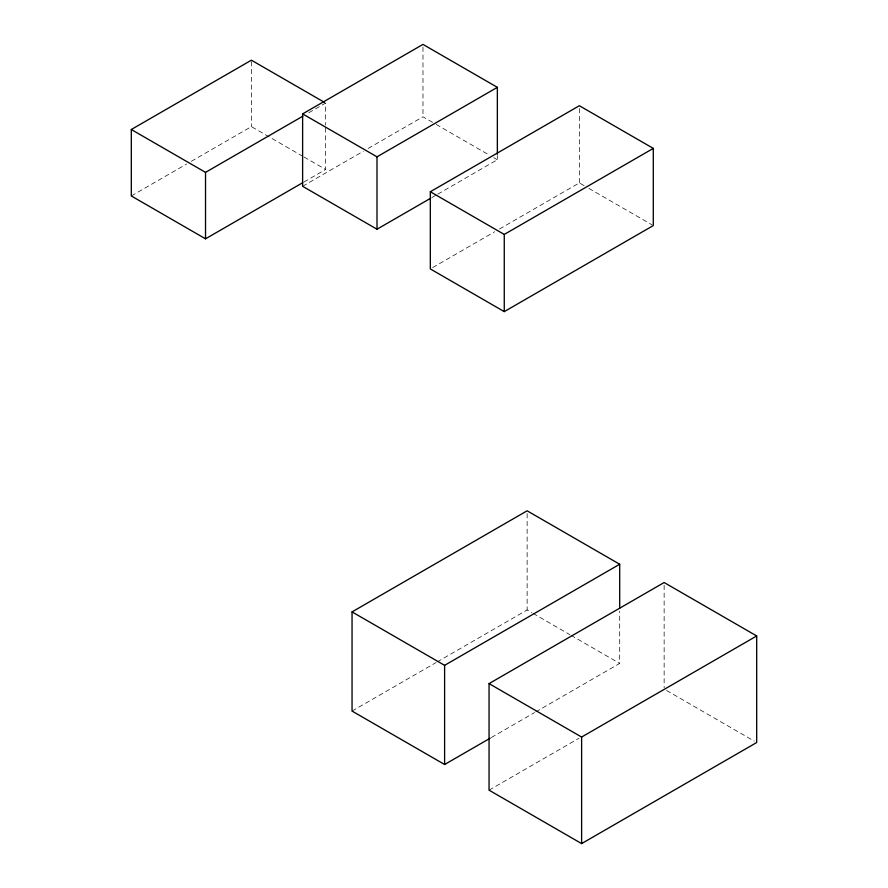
<?xml version="1.0" encoding="UTF-8"?>
<svg xmlns="http://www.w3.org/2000/svg" width="888" height="888" viewBox="0 0 888 888"><rect width="100%" height="100%" fill="white"/><g stroke="black" fill="none" stroke-linecap="round" stroke-linejoin="round"><path stroke-width="0.67" stroke-dasharray="4.44 3.33" d="M131.302 195.959L186.547 164.069M191.353 161.294L251.404 126.629L302.886 156.344M308.813 112.743L325.63 103.03L325.63 125.186M304.018 181.962L325.63 169.475L325.63 126.562M302.619 186.291L363.392 151.204M368.154 148.451L422.977 116.805L434.965 123.732M431.812 197.58L436.585 194.827M437.773 194.15L497.358 159.751L497.358 155.644M432.711 267.554L494.705 231.757M499.478 229.004L579.353 182.895L584.115 185.648M352.048 711.066L435.997 662.603M437.196 661.904L527.128 609.978L531.879 612.72M491.375 737.495L534.554 712.576M535.753 711.887L619.691 663.425L619.691 611.077M489.055 790.165L578.998 738.239M588.888 188.4L652.092 224.886M436.175 124.42L488.955 154.901M493.75 157.664L497.358 159.751M304.084 157.032L325.63 169.475M533.066 613.408L569.852 634.643M571.04 635.331L619.691 663.425M666.511 690.453L754.323 741.147M664.135 585.292L664.135 687.689M579.353 108.469L579.353 182.895M527.128 513.564L527.128 609.978M422.977 47.131L422.977 116.805M251.404 61.561L251.404 126.629"/><path stroke-width="1.33" d="M302.808 182.651L205.528 238.817L131.302 195.959L131.302 129.515L251.404 60.184L324.431 102.342M430.625 198.268L377 229.226L302.619 186.291L302.619 113.886L422.977 44.4L497.358 87.346L497.358 154.279M131.302 129.515L205.528 172.372L302.808 116.206M302.619 113.886L377 156.832L497.358 87.346M430.325 191.753L579.353 105.716L653.29 148.396L653.29 225.574L504.262 311.621L430.325 268.931L430.325 191.753L504.262 234.432L653.29 148.396M490.176 738.194L444.611 764.501L352.048 711.066L352.048 611.899L527.128 510.811L619.691 564.246L619.691 608.324M352.048 611.899L444.611 665.334L619.691 564.246M489.055 683.616L664.135 582.528L756.698 635.963L756.698 742.512L581.618 843.6L489.055 790.165L489.055 683.616L581.618 737.051L756.698 635.963M581.618 737.051L581.618 843.6M504.262 234.432L504.262 311.621M444.611 665.334L444.611 764.501M377 156.832L377 229.226M205.528 172.372L205.528 238.817"/></g></svg>
